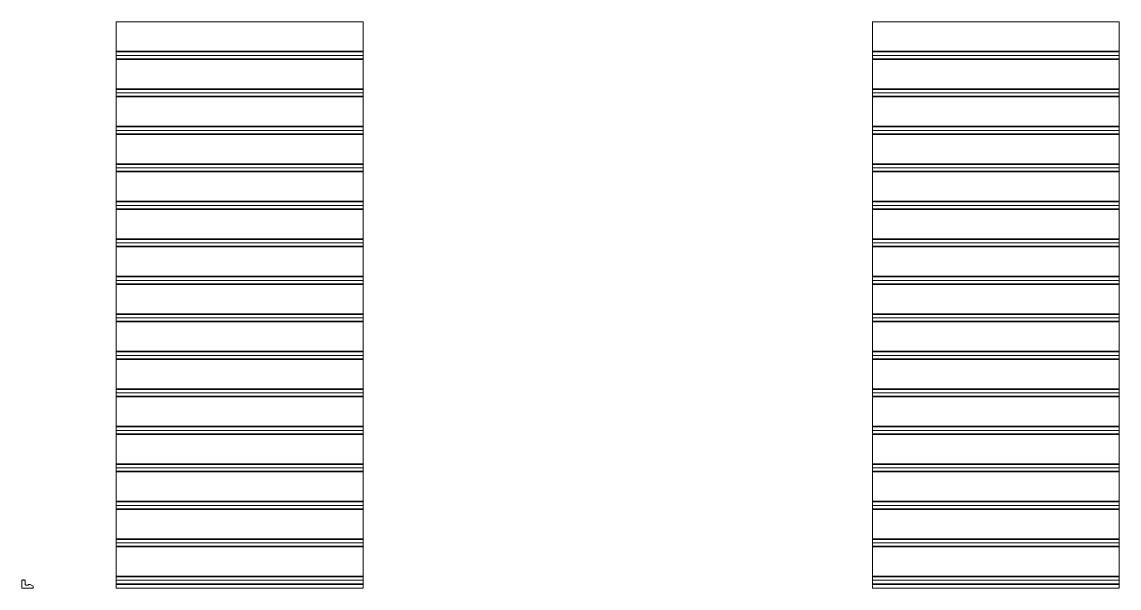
# Model space of a CAD drawing. Header units: millimetres. Extents: x 2248 to 2332, y 0 to 1240.
# Drawn here: x 2299.57 to 2317.13, y 1230.66 to 1239.72 of the extents above; entities that cross this region are included whole.
import ezdxf

# ---------------------------------------------------------------- set-up
doc = ezdxf.new("R2010")
doc.units = ezdxf.units.MM
doc.layers.add('02-MAKROS', color=202, linetype='Continuous', lineweight=0)
doc.layers.add('02-MAKROS COMP', color=212, linetype='Continuous', lineweight=0)

msp = doc.modelspace()

# ---------------------------------------------------------------- linework, layer by layer
at = {"layer": '02-MAKROS', "color": 102}
for points in [[(2305.031, 1239.187), (2305.031, 1239.722), (2301.081, 1239.722), (2301.081, 1239.187)], [(2317.127, 1239.187), (2317.127, 1239.722), (2313.182, 1239.722), (2313.182, 1239.187)], [(2305.031, 1238.587), (2305.031, 1239.187), (2301.081, 1239.187), (2301.081, 1238.587)], [(2317.127, 1238.587), (2317.127, 1239.187), (2313.182, 1239.187), (2313.182, 1238.587)], [(2305.031, 1237.987), (2305.031, 1238.587), (2301.081, 1238.587), (2301.081, 1237.987)], [(2317.127, 1237.987), (2317.127, 1238.587), (2313.182, 1238.587), (2313.182, 1237.987)], [(2305.031, 1237.387), (2305.031, 1237.987), (2301.081, 1237.987), (2301.081, 1237.387)], [(2317.127, 1237.387), (2317.127, 1237.987), (2313.182, 1237.987), (2313.182, 1237.387)], [(2305.031, 1236.787), (2305.031, 1237.387), (2301.081, 1237.387), (2301.081, 1236.787)], [(2317.127, 1236.787), (2317.127, 1237.387), (2313.182, 1237.387), (2313.182, 1236.787)], [(2305.031, 1236.187), (2305.031, 1236.787), (2301.081, 1236.787), (2301.081, 1236.187)], [(2317.127, 1236.187), (2317.127, 1236.787), (2313.182, 1236.787), (2313.182, 1236.187)], [(2305.031, 1235.587), (2305.031, 1236.187), (2301.081, 1236.187), (2301.081, 1235.587)], [(2317.127, 1235.587), (2317.127, 1236.187), (2313.182, 1236.187), (2313.182, 1235.587)], [(2305.031, 1234.987), (2305.031, 1235.587), (2301.081, 1235.587), (2301.081, 1234.987)], [(2317.127, 1234.987), (2317.127, 1235.587), (2313.182, 1235.587), (2313.182, 1234.987)], [(2305.031, 1234.387), (2305.031, 1234.987), (2301.081, 1234.987), (2301.081, 1234.387)], [(2317.127, 1234.387), (2317.127, 1234.987), (2313.182, 1234.987), (2313.182, 1234.387)], [(2305.031, 1233.787), (2305.031, 1234.387), (2301.081, 1234.387), (2301.081, 1233.787)], [(2317.127, 1233.787), (2317.127, 1234.387), (2313.182, 1234.387), (2313.182, 1233.787)], [(2305.031, 1233.187), (2305.031, 1233.787), (2301.081, 1233.787), (2301.081, 1233.187)], [(2317.127, 1233.187), (2317.127, 1233.787), (2313.182, 1233.787), (2313.182, 1233.187)], [(2305.031, 1232.587), (2305.031, 1233.187), (2301.081, 1233.187), (2301.081, 1232.587)], [(2317.127, 1232.587), (2317.127, 1233.187), (2313.182, 1233.187), (2313.182, 1232.587)], [(2305.031, 1231.987), (2305.031, 1232.587), (2301.081, 1232.587), (2301.081, 1231.987)], [(2317.127, 1231.987), (2317.127, 1232.587), (2313.182, 1232.587), (2313.182, 1231.987)], [(2305.031, 1231.387), (2305.031, 1231.987), (2301.081, 1231.987), (2301.081, 1231.387)], [(2317.127, 1231.387), (2317.127, 1231.987), (2313.182, 1231.987), (2313.182, 1231.387)], [(2305.031, 1230.787), (2305.031, 1231.387), (2301.081, 1231.387), (2301.081, 1230.787)], [(2317.127, 1230.787), (2317.127, 1231.387), (2313.182, 1231.387), (2313.182, 1230.787)], [(2305.031, 1230.663), (2305.031, 1230.787), (2301.081, 1230.787), (2301.081, 1230.663)], [(2317.127, 1230.663), (2317.127, 1230.787), (2313.182, 1230.787), (2313.182, 1230.663)]]:
    msp.add_lwpolyline(points, close=True, dxfattribs=at)
at = {"layer": '02-MAKROS'}
msp.add_lwpolyline([(2299.754, 1230.663), (2299.574, 1230.663), (2299.574, 1230.787), (2299.589, 1230.787, -1), (2299.609, 1230.787), (2299.624, 1230.787), (2299.627, 1230.721, 0.39896), (2299.637, 1230.712), (2299.675, 1230.712, 0.146719), (2299.681, 1230.714), (2299.685, 1230.719, -0.198912), (2299.692, 1230.722), (2299.704, 1230.722), (2299.754, 1230.694)], format="xyb", close=True, dxfattribs=at)
at = {"layer": '02-MAKROS COMP', "color": 122}
for p, q in [((2305.031, 1239.722), (2301.081, 1239.722)), ((2317.127, 1239.722), (2313.182, 1239.722)), ((2305.031, 1239.252), (2301.081, 1239.252)), ((2305.031, 1239.242), (2301.081, 1239.242)), ((2317.127, 1239.252), (2313.182, 1239.252)), ((2317.127, 1239.242), (2313.182, 1239.242)), ((2305.031, 1239.132), (2301.081, 1239.132)), ((2305.031, 1239.122), (2301.081, 1239.122)), ((2317.127, 1239.132), (2313.182, 1239.132)), ((2317.127, 1239.122), (2313.182, 1239.122)), ((2305.031, 1238.652), (2301.081, 1238.652)), ((2305.031, 1238.642), (2301.081, 1238.642)), ((2305.031, 1238.532), (2301.081, 1238.532)), ((2317.127, 1238.652), (2313.182, 1238.652)), ((2317.127, 1238.642), (2313.182, 1238.642)), ((2317.127, 1238.532), (2313.182, 1238.532)), ((2305.031, 1238.522), (2301.081, 1238.522)), ((2317.127, 1238.522), (2313.182, 1238.522)), ((2305.031, 1238.052), (2301.081, 1238.052)), ((2305.031, 1238.042), (2301.081, 1238.042)), ((2317.127, 1238.052), (2313.182, 1238.052)), ((2317.127, 1238.042), (2313.182, 1238.042)), ((2305.031, 1237.932), (2301.081, 1237.932)), ((2305.031, 1237.922), (2301.081, 1237.922)), ((2317.127, 1237.932), (2313.182, 1237.932)), ((2317.127, 1237.922), (2313.182, 1237.922)), ((2305.031, 1237.452), (2301.081, 1237.452)), ((2305.031, 1237.442), (2301.081, 1237.442)), ((2305.031, 1237.332), (2301.081, 1237.332)), ((2305.031, 1237.322), (2301.081, 1237.322)), ((2317.127, 1237.452), (2313.182, 1237.452)), ((2317.127, 1237.442), (2313.182, 1237.442)), ((2317.127, 1237.332), (2313.182, 1237.332)), ((2317.127, 1237.322), (2313.182, 1237.322)), ((2305.031, 1236.852), (2301.081, 1236.852)), ((2305.031, 1236.842), (2301.081, 1236.842)), ((2317.127, 1236.852), (2313.182, 1236.852)), ((2317.127, 1236.842), (2313.182, 1236.842)), ((2305.031, 1236.732), (2301.081, 1236.732)), ((2305.031, 1236.722), (2301.081, 1236.722)), ((2317.127, 1236.732), (2313.182, 1236.732)), ((2317.127, 1236.722), (2313.182, 1236.722)), ((2305.031, 1236.252), (2301.081, 1236.252)), ((2317.127, 1236.252), (2313.182, 1236.252)), ((2305.031, 1236.242), (2301.081, 1236.242)), ((2305.031, 1236.132), (2301.081, 1236.132)), ((2305.031, 1236.122), (2301.081, 1236.122)), ((2317.127, 1236.242), (2313.182, 1236.242)), ((2317.127, 1236.132), (2313.182, 1236.132)), ((2317.127, 1236.122), (2313.182, 1236.122)), ((2305.031, 1235.652), (2301.081, 1235.652)), ((2305.031, 1235.642), (2301.081, 1235.642)), ((2317.127, 1235.652), (2313.182, 1235.652)), ((2317.127, 1235.642), (2313.182, 1235.642)), ((2305.031, 1235.532), (2301.081, 1235.532)), ((2305.031, 1235.522), (2301.081, 1235.522)), ((2317.127, 1235.532), (2313.182, 1235.532)), ((2317.127, 1235.522), (2313.182, 1235.522)), ((2305.031, 1235.052), (2301.081, 1235.052)), ((2305.031, 1235.042), (2301.081, 1235.042)), ((2317.127, 1235.052), (2313.182, 1235.052)), ((2317.127, 1235.042), (2313.182, 1235.042)), ((2305.031, 1234.932), (2301.081, 1234.932)), ((2305.031, 1234.922), (2301.081, 1234.922)), ((2317.127, 1234.932), (2313.182, 1234.932)), ((2317.127, 1234.922), (2313.182, 1234.922)), ((2305.031, 1234.452), (2301.081, 1234.452)), ((2305.031, 1234.442), (2301.081, 1234.442)), ((2305.031, 1234.332), (2301.081, 1234.332)), ((2305.031, 1234.322), (2301.081, 1234.322)), ((2317.127, 1234.452), (2313.182, 1234.452)), ((2317.127, 1234.442), (2313.182, 1234.442)), ((2317.127, 1234.332), (2313.182, 1234.332)), ((2317.127, 1234.322), (2313.182, 1234.322)), ((2305.031, 1233.852), (2301.081, 1233.852)), ((2305.031, 1233.842), (2301.081, 1233.842)), ((2317.127, 1233.852), (2313.182, 1233.852)), ((2317.127, 1233.842), (2313.182, 1233.842)), ((2305.031, 1233.732), (2301.081, 1233.732)), ((2305.031, 1233.722), (2301.081, 1233.722)), ((2317.127, 1233.732), (2313.182, 1233.732)), ((2317.127, 1233.722), (2313.182, 1233.722)), ((2305.031, 1233.252), (2301.081, 1233.252)), ((2305.031, 1233.242), (2301.081, 1233.242)), ((2305.031, 1233.132), (2301.081, 1233.132)), ((2305.031, 1233.122), (2301.081, 1233.122)), ((2317.127, 1233.252), (2313.182, 1233.252)), ((2317.127, 1233.242), (2313.182, 1233.242)), ((2317.127, 1233.132), (2313.182, 1233.132)), ((2317.127, 1233.122), (2313.182, 1233.122)), ((2305.031, 1232.652), (2301.081, 1232.652)), ((2305.031, 1232.642), (2301.081, 1232.642)), ((2317.127, 1232.652), (2313.182, 1232.652)), ((2317.127, 1232.642), (2313.182, 1232.642)), ((2305.031, 1232.532), (2301.081, 1232.532)), ((2305.031, 1232.522), (2301.081, 1232.522)), ((2317.127, 1232.532), (2313.182, 1232.532)), ((2317.127, 1232.522), (2313.182, 1232.522)), ((2305.031, 1232.052), (2301.081, 1232.052)), ((2305.031, 1232.042), (2301.081, 1232.042)), ((2317.127, 1232.052), (2313.182, 1232.052)), ((2317.127, 1232.042), (2313.182, 1232.042)), ((2305.031, 1231.932), (2301.081, 1231.932)), ((2305.031, 1231.922), (2301.081, 1231.922)), ((2317.127, 1231.932), (2313.182, 1231.932)), ((2317.127, 1231.922), (2313.182, 1231.922)), ((2305.031, 1231.452), (2301.081, 1231.452)), ((2305.031, 1231.442), (2301.081, 1231.442)), ((2317.127, 1231.452), (2313.182, 1231.452)), ((2317.127, 1231.442), (2313.182, 1231.442)), ((2305.031, 1231.332), (2301.081, 1231.332)), ((2305.031, 1231.322), (2301.081, 1231.322)), ((2317.127, 1231.332), (2313.182, 1231.332)), ((2317.127, 1231.322), (2313.182, 1231.322)), ((2305.031, 1230.852), (2301.081, 1230.852)), ((2305.031, 1230.842), (2301.081, 1230.842)), ((2317.127, 1230.852), (2313.182, 1230.852)), ((2317.127, 1230.842), (2313.182, 1230.842)), ((2305.031, 1230.732), (2301.081, 1230.732)), ((2305.031, 1230.722), (2301.081, 1230.722)), ((2317.127, 1230.732), (2313.182, 1230.732)), ((2317.127, 1230.722), (2313.182, 1230.722))]:
    msp.add_line(p, q, dxfattribs=at)

doc.saveas('drawing.dxf')
